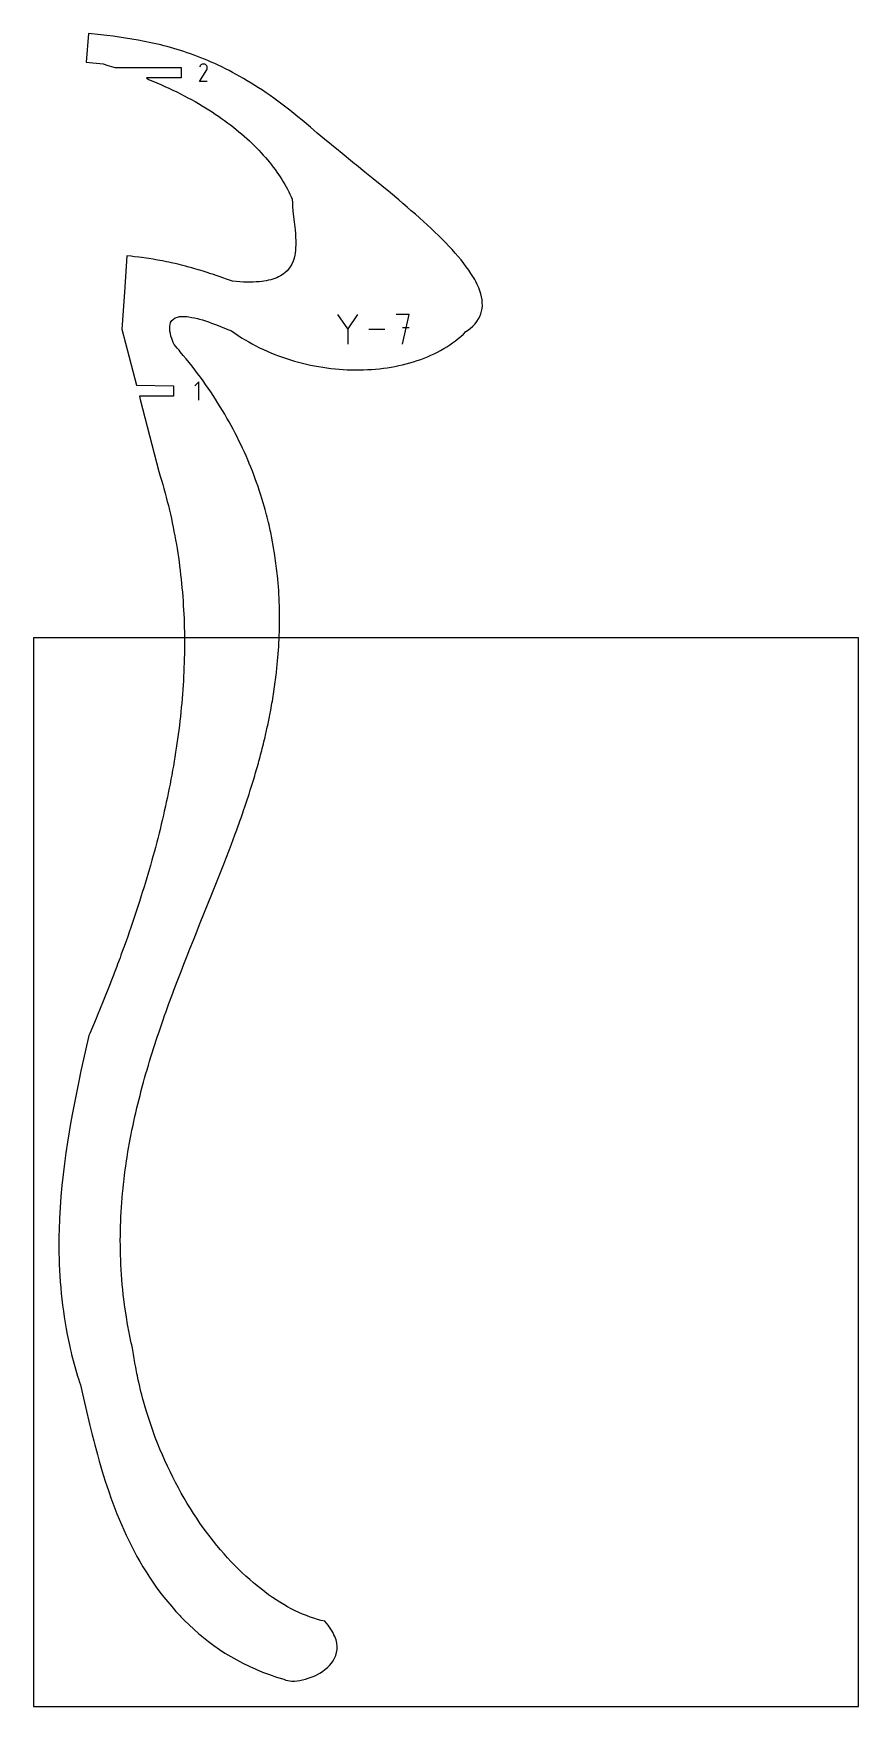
# Model space of a CAD drawing. Extents: x 0 to 216, y 0 to 437.
import ezdxf

# ---------------------------------------------------------------- set-up
doc = ezdxf.new("R2010")
doc.units = 0

msp = doc.modelspace()

# ---------------------------------------------------------------- linework, layer by layer
at = {"layer": 'annotation', "color": 1}
for p, q in [((43.605496, 428.926085), (43.473311, 428.672516)), ((43.710396, 429.074834), (43.605496, 428.926085)), ((43.836252, 429.199005), (43.710396, 429.074834)), ((43.979237, 429.297604), (43.836252, 429.199005)), ((44.135523, 429.369635), (43.979237, 429.297604)), ((44.301282, 429.414106), (44.135523, 429.369635)), ((44.472687, 429.430021), (44.301282, 429.414106)), ((44.645909, 429.416386), (44.472687, 429.430021)), ((44.817122, 429.372206), (44.645909, 429.416386)), ((44.982498, 429.296488), (44.817122, 429.372206)), ((45.130408, 429.191457), (44.982498, 429.296488)), ((44.982498, 429.296488), (44.982498, 429.296488)), ((45.254078, 429.065421), (45.130408, 429.191457)), ((45.352406, 428.922242), (45.254078, 429.065421)), ((45.424294, 428.765783), (45.352406, 428.922242)), ((45.468641, 428.599907), (45.424294, 428.765783)), ((43.470468, 424.897134), (45.330728, 427.891912)), ((45.483665, 424.897134), (43.470468, 424.897134)), ((45.330728, 427.891912), (45.332952, 427.894664)), ((45.330728, 427.891912), (45.330728, 427.891912)), ((45.332952, 427.894664), (45.335084, 427.897439)), ((45.335084, 427.897439), (45.33714, 427.900261)), ((45.33714, 427.900261), (45.339132, 427.903154)), ((45.339132, 427.903154), (45.341075, 427.906139)), ((45.341075, 427.906139), (45.342983, 427.909242)), ((45.342983, 427.909242), (45.34487, 427.912485)), ((45.34487, 427.912485), (45.34675, 427.915892)), ((45.34675, 427.915892), (45.348637, 427.919486)), ((45.348637, 427.919486), (45.425446, 428.084403)), ((45.348637, 427.919486), (45.348637, 427.919486)), ((45.425446, 428.084403), (45.470317, 428.255354)), ((45.484349, 428.428476), (45.468641, 428.599907)), ((45.470317, 428.255354), (45.484349, 428.428476)), ((82.238689, 360.173393), (79.652107, 363.913945)), ((84.824786, 363.913945), (82.238689, 360.173393)), ((98.328847, 363.913702), (94.880556, 363.913702)), ((96.604945, 356.159303), (98.328847, 363.913702)), ((82.238689, 360.474408), (82.238689, 356.15906)), ((91.97363, 360.036503), (87.733657, 360.036503)), ((98.328847, 360.460548), (96.604945, 360.460548)), ((43.312387, 346.352191), (42.245286, 345.284789)), ((43.312387, 341.552191), (43.312387, 346.352191))]:
    msp.add_line(p, q, dxfattribs=at)
at = {"layer": 'boundary', "color": 5}
for p, q in [((14.404376, 437.424321), (13.832397, 429.923972)), ((17.592587, 437.067779), (14.404376, 437.424321)), ((19.201361, 436.877165), (17.592587, 437.067779)), ((20.819971, 436.673882), (19.201361, 436.877165)), ((22.448713, 436.454687), (20.819971, 436.673882)), ((24.087829, 436.216497), (22.448713, 436.454687)), ((25.737444, 435.956077), (24.087829, 436.216497)), ((27.397937, 435.670241), (25.737444, 435.956077)), ((29.069784, 435.35592), (27.397937, 435.670241)), ((30.753363, 435.009815), (29.069784, 435.35592)), ((32.44923, 434.62862), (30.753363, 435.009815)), ((33.301954, 434.424052), (32.44923, 434.62862)), ((34.157948, 434.209438), (33.301954, 434.424052)), ((35.017279, 433.984498), (34.157948, 434.209438)), ((35.880102, 433.748931), (35.017279, 433.984498)), ((36.746433, 433.502121), (35.880102, 433.748931)), ((37.616406, 433.243971), (36.746433, 433.502121)), ((38.490126, 432.973627), (37.616406, 433.243971)), ((13.832397, 429.923972), (18.243419, 429.453129)), ((18.243419, 429.453129), (19.50147, 429.088478)), ((19.50147, 429.088478), (20.743409, 428.715019)), ((20.743409, 428.715019), (21.315704, 428.536651)), ((39.367714, 432.69111), (38.490126, 432.973627)), ((40.24918, 432.395963), (39.367714, 432.69111)), ((41.1347, 432.087652), (40.24918, 432.395963)), ((42.024349, 431.765871), (41.1347, 432.087652)), ((42.91825, 431.430059), (42.024349, 431.765871)), ((43.816635, 431.080179), (42.91825, 431.430059)), ((44.719469, 430.715466), (43.816635, 431.080179)), ((45.626962, 430.335777), (44.719469, 430.715466)), ((46.539193, 429.940567), (45.626962, 430.335777)), ((47.456447, 429.529328), (46.539193, 429.940567)), ((48.378652, 429.102023), (47.456447, 429.529328)), ((49.306108, 428.657968), (48.378652, 429.102023)), ((21.315704, 428.536651), (38.684434, 428.536651)), ((38.684434, 425.790651), (29.569977, 425.790651)), ((29.569977, 425.790651), (30.107584, 425.424877)), ((30.107584, 425.424877), (31.207738, 424.977877)), ((31.207738, 424.977877), (32.292451, 424.523545)), ((32.292451, 424.523545), (33.361711, 424.061763)), ((38.684434, 428.536651), (38.684434, 425.790651)), ((50.23893, 428.196863), (49.306108, 428.657968)), ((51.177206, 427.718405), (50.23893, 428.196863)), ((52.12116, 427.222046), (51.177206, 427.718405)), ((53.070844, 426.707536), (52.12116, 427.222046)), ((54.0266, 426.174177), (53.070844, 426.707536)), ((54.988505, 425.621927), (54.0266, 426.174177)), ((55.95669, 425.050234), (54.988505, 425.621927)), ((56.931381, 424.458708), (55.95669, 425.050234)), ((57.912734, 423.846936), (56.931381, 424.458708)), ((33.361711, 424.061763), (34.415636, 423.592761)), ((34.415636, 423.592761), (35.454241, 423.116884)), ((35.454241, 423.116884), (36.477575, 422.633958)), ((36.477575, 422.633958), (37.485686, 422.144287)), ((37.485686, 422.144287), (38.478557, 421.647993)), ((38.478557, 421.647993), (39.456277, 421.145276)), ((39.456277, 421.145276), (40.4189, 420.636154)), ((40.4189, 420.636154), (41.366309, 420.120882)), ((41.366309, 420.120882), (42.29855, 419.599459)), ((58.90089, 423.214703), (57.912734, 423.846936)), ((59.896162, 422.561136), (58.90089, 423.214703)), ((60.898636, 421.886402), (59.896162, 422.561136)), ((61.908537, 421.189777), (60.898636, 421.886402)), ((62.926071, 420.471053), (61.908537, 421.189777)), ((63.95135, 419.729592), (62.926071, 420.471053)), ((42.29855, 419.599459), (43.215777, 419.072219)), ((43.215777, 419.072219), (44.11785, 418.539205)), ((44.11785, 418.539205), (45.004871, 418.000379)), ((45.004871, 418.000379), (45.876812, 417.456168)), ((45.876812, 417.456168), (46.733683, 416.906674)), ((46.733683, 416.906674), (47.575498, 416.351835)), ((47.575498, 416.351835), (48.402321, 415.791885)), ((48.402321, 415.791885), (49.214005, 415.227098)), ((64.984661, 418.96521), (63.95135, 419.729592)), ((66.026167, 418.177394), (64.984661, 418.96521)), ((67.076179, 417.3657), (66.026167, 418.177394)), ((68.134798, 416.529765), (67.076179, 417.3657)), ((69.202199, 415.669217), (68.134798, 416.529765)), ((70.278656, 414.783627), (69.202199, 415.669217)), ((49.214005, 415.227098), (50.010581, 414.657292)), ((50.010581, 414.657292), (50.792057, 414.083056)), ((50.792057, 414.083056), (51.558504, 413.50411)), ((51.558504, 413.50411), (52.309813, 412.920959)), ((52.309813, 412.920959), (53.046078, 412.333291)), ((53.046078, 412.333291), (53.767062, 411.741797)), ((53.767062, 411.741797), (54.473036, 411.146172)), ((71.364392, 413.872524), (70.278656, 414.783627)), ((72.459724, 412.935717), (71.364392, 413.872524)), ((74.280319, 411.380453), (72.459724, 412.935717)), ((76.190769, 409.778732), (74.280319, 411.380453)), ((54.473036, 411.146172), (55.16371, 410.546836)), ((55.16371, 410.546836), (55.839302, 409.943728)), ((55.839302, 409.943728), (56.499571, 409.337094)), ((56.499571, 409.337094), (57.14468, 408.726942)), ((57.14468, 408.726942), (57.774475, 408.113624)), ((57.774475, 408.113624), (58.388985, 407.497196)), ((58.388985, 407.497196), (58.988225, 406.877769)), ((58.988225, 406.877769), (59.572085, 406.255436)), ((79.790032, 406.818394), (76.190769, 409.778732)), ((80.238342, 406.450316), (79.790032, 406.818394)), ((59.572085, 406.255436), (60.140516, 405.630418)), ((60.140516, 405.630418), (60.693506, 405.002918)), ((60.693506, 405.002918), (61.231176, 404.372883)), ((61.231176, 404.372883), (61.753238, 403.740584)), ((61.753238, 403.740584), (62.259907, 403.106183)), ((62.259907, 403.106183), (62.7509, 402.469807)), ((62.7509, 402.469807), (63.226411, 401.831476)), ((84.029762, 403.373309), (80.238342, 406.450316)), ((84.515491, 402.980154), (84.029762, 403.373309)), ((86.711749, 401.201356), (84.515491, 402.980154)), ((63.226411, 401.831476), (63.686265, 401.191492)), ((63.686265, 401.191492), (64.130561, 400.549977)), ((64.130561, 400.549977), (64.559012, 399.907038)), ((64.559012, 399.907038), (64.971832, 399.262791)), ((64.971832, 399.262791), (65.36893, 398.617305)), ((65.36893, 398.617305), (65.75022, 397.970911)), ((88.930764, 399.398573), (86.711749, 401.201356)), ((91.160377, 397.575675), (88.930764, 399.398573)), ((65.75022, 397.970911), (66.115695, 397.323623)), ((66.115695, 397.323623), (66.465274, 396.675672)), ((66.465274, 396.675672), (66.798909, 396.027192)), ((66.798909, 396.027192), (67.116742, 395.378148)), ((67.116742, 395.378148), (67.4185, 394.728907)), ((67.4185, 394.728907), (67.704337, 394.079523)), ((67.704337, 394.079523), (67.743963, 393.116331)), ((93.388194, 395.736361), (91.160377, 397.575675)), ((95.601341, 393.884462), (93.388194, 395.736361)), ((96.698358, 392.955045), (95.601341, 393.884462)), ((67.743963, 393.116331), (67.810509, 392.137368)), ((67.810509, 392.137368), (67.897932, 391.145749)), ((67.897932, 391.145749), (68.000479, 390.145356)), ((68.000479, 390.145356), (68.226842, 388.131179)), ((97.786711, 392.024024), (96.698358, 392.955045)), ((98.864889, 391.091795), (97.786711, 392.024024)), ((99.931008, 390.158937), (98.864889, 391.091795)), ((100.983349, 389.225979), (99.931008, 390.158937)), ((68.226842, 388.131179), (68.441426, 386.122926)), ((68.441426, 386.122926), (68.529058, 385.129506)), ((68.529058, 385.129506), (68.595452, 384.148104)), ((102.02018, 388.293272), (100.983349, 389.225979)), ((103.039827, 387.361426), (102.02018, 388.293272)), ((104.040485, 386.430991), (103.039827, 387.361426)), ((105.020202, 385.502453), (104.040485, 386.430991)), ((105.977295, 384.576335), (105.020202, 385.502453)), ((68.561018, 380.771373), (68.463453, 379.972107)), ((68.604491, 381.309816), (68.561018, 380.771373)), ((68.595452, 384.148104), (68.634259, 383.181946)), ((68.639422, 382.234802), (68.604491, 381.309816)), ((68.634259, 383.181946), (68.639422, 382.234802)), ((106.909788, 383.653155), (105.977295, 384.576335)), ((107.816031, 382.733442), (106.909788, 383.653155)), ((108.693963, 381.81775), (107.816031, 382.733442)), ((109.54175, 380.906391), (108.693963, 381.81775)), ((110.357528, 380.000332), (109.54175, 380.906391)), ((24.475562, 379.282354), (23.81448, 369.809038)), ((25.596671, 379.160436), (24.475562, 379.282354)), ((26.460367, 379.067411), (25.596671, 379.160436)), ((27.572557, 378.927791), (26.460367, 379.067411)), ((28.369108, 378.828571), (27.572557, 378.927791)), ((29.471262, 378.670622), (28.369108, 378.828571)), ((30.210621, 378.565545), (29.471262, 378.670622)), ((31.303025, 378.388586), (30.210621, 378.565545)), ((31.993686, 378.277533), (31.303025, 378.388586)), ((33.077734, 378.080821), (31.993686, 378.277533)), ((33.72708, 377.96388), (33.077734, 378.080821)), ((34.805233, 377.746776), (33.72708, 377.96388)), ((35.419715, 377.623958), (34.805233, 377.746776)), ((36.495109, 377.385889), (35.419715, 377.623958)), ((37.080415, 377.257212), (36.495109, 377.385889)), ((38.156908, 376.997359), (37.080415, 377.257212)), ((38.718083, 376.862904), (38.156908, 376.997359)), ((39.800054, 376.580609), (38.718083, 376.862904)), ((40.341621, 376.440315), (39.800054, 376.580609)), ((41.433963, 376.134828), (40.341621, 376.440315)), ((67.202223, 376.426384), (66.710957, 375.756118)), ((67.60953, 377.143455), (67.202223, 376.426384)), ((67.938929, 377.904086), (67.60953, 377.143455)), ((68.196891, 378.704437), (67.938929, 377.904086)), ((68.372141, 379.458749), (68.196891, 378.704437)), ((68.463453, 379.972107), (68.372141, 379.458749)), ((111.13937, 379.099771), (110.357528, 380.000332)), ((111.885263, 378.205325), (111.13937, 379.099771)), ((112.593425, 377.317626), (111.885263, 378.205325)), ((113.261843, 376.437118), (112.593425, 377.317626)), ((113.88843, 375.564463), (113.261843, 376.437118)), ((41.96001, 375.988782), (41.433963, 376.134828)), ((43.068168, 375.659454), (41.96001, 375.988782)), ((43.582424, 375.507717), (43.068168, 375.659454)), ((44.712007, 375.153651), (43.582424, 375.507717)), ((45.217741, 374.99633), (44.712007, 375.153651)), ((46.374997, 374.616809), (45.217741, 374.99633)), ((46.87531, 374.453943), (46.374997, 374.616809)), ((48.066597, 374.048081), (46.87531, 374.453943)), ((48.564184, 373.879868), (48.066597, 374.048081)), ((49.796396, 373.446753), (48.564184, 373.879868)), ((50.29377, 373.273284), (49.796396, 373.446753)), ((51.574042, 372.812093), (50.29377, 373.273284)), ((52.07341, 372.633623), (51.574042, 372.812093)), ((53.072987, 372.541451), (52.07341, 372.633623)), ((54.033921, 372.471738), (53.072987, 372.541451)), ((54.956887, 372.423869), (54.033921, 372.471738)), ((55.842306, 372.39766), (54.956887, 372.423869)), ((56.690855, 372.392676), (55.842306, 372.39766)), ((57.503235, 372.408388), (56.690855, 372.392676)), ((58.280097, 372.444423), (57.503235, 372.408388)), ((59.021987, 372.500476), (58.280097, 372.444423)), ((59.729622, 372.575824), (59.021987, 372.500476)), ((60.241888, 372.647499), (59.729622, 372.575824)), ((60.892783, 372.756597), (60.241888, 372.647499)), ((61.511053, 372.883984), (60.892783, 372.756597)), ((62.097377, 373.029436), (61.511053, 372.883984)), ((62.652476, 373.192424), (62.097377, 373.029436)), ((63.177123, 373.372479), (62.652476, 373.192424)), ((63.672123, 373.569069), (63.177123, 373.372479)), ((64.13808, 373.781995), (63.672123, 373.569069)), ((64.670617, 374.061779), (64.13808, 373.781995)), ((65.369728, 374.513941), (64.670617, 374.061779)), ((65.802711, 374.84634), (65.369728, 374.513941)), ((66.368016, 375.375789), (65.802711, 374.84634)), ((66.710957, 375.756118), (66.368016, 375.375789)), ((114.471413, 374.700011), (113.88843, 375.564463)), ((115.008793, 373.844586), (114.471413, 374.700011)), ((115.451766, 373.078728), (115.008793, 373.844586)), ((115.72493, 372.579422), (115.451766, 373.078728)), ((116.139522, 371.748583), (115.72493, 372.579422)), ((23.81448, 369.809038), (23.137086, 360.120475)), ((116.501584, 370.928728), (116.139522, 371.748583)), ((116.809185, 370.120238), (116.501584, 370.928728)), ((117.060288, 369.32373), (116.809185, 370.120238)), ((117.252842, 368.539779), (117.060288, 369.32373)), ((117.385095, 367.768872), (117.252842, 368.539779)), ((117.454947, 367.011774), (117.385095, 367.768872)), ((37.097703, 363.058463), (37.712087, 363.278948)), ((37.712087, 363.278948), (38.243796, 363.381937)), ((38.243796, 363.381937), (38.821972, 363.43255)), ((38.821972, 363.43255), (39.442066, 363.434455)), ((39.442066, 363.434455), (40.099833, 363.391263)), ((40.099833, 363.391263), (40.699045, 363.316286)), ((40.699045, 363.316286), (41.411389, 363.199949)), ((41.411389, 363.199949), (42.148728, 363.049149)), ((116.457192, 362.787248), (116.801683, 363.450655)), ((116.801683, 363.450655), (117.07235, 364.131011)), ((117.07235, 364.131011), (117.271139, 364.828005)), ((117.271139, 364.828005), (117.399905, 365.540692)), ((117.399905, 365.540692), (117.460509, 366.26873)), ((117.460509, 366.26873), (117.454947, 367.011774)), ((23.137086, 360.120475), (26.952239, 345.47519)), ((35.657272, 360.13205), (35.658209, 360.785475)), ((35.720702, 359.55193), (35.657272, 360.13205)), ((35.658209, 360.785475), (35.741438, 361.357268)), ((35.820736, 358.990593), (35.720702, 359.55193)), ((35.741438, 361.357268), (35.902376, 361.851024)), ((35.994169, 358.304793), (35.820736, 358.990593)), ((35.902376, 361.851024), (36.194044, 362.344407)), ((36.194044, 362.344407), (36.614208, 362.768466)), ((36.614208, 362.768466), (37.097703, 363.058463)), ((42.148728, 363.049149), (42.906634, 362.867628)), ((42.906634, 362.867628), (43.408486, 362.736619)), ((43.408486, 362.736619), (44.195151, 362.510627)), ((44.195151, 362.510627), (44.990808, 362.263337)), ((44.990808, 362.263337), (45.79108, 361.998218)), ((45.79108, 361.998218), (46.591394, 361.719008)), ((46.591394, 361.719008), (47.387149, 361.429474)), ((47.387149, 361.429474), (47.888528, 361.239232)), ((47.888528, 361.239232), (48.946941, 360.833886)), ((48.946941, 360.833886), (50.433305, 360.240879)), ((50.433305, 360.240879), (51.808648, 359.680012)), ((51.808648, 359.680012), (52.684364, 359.060951)), ((52.684364, 359.060951), (53.574568, 358.461147)), ((111.840298, 358.234748), (112.513256, 358.840792)), ((112.513256, 358.840792), (113.163761, 359.46713)), ((113.163761, 359.46713), (113.603144, 359.772613)), ((113.603144, 359.772613), (114.305677, 360.314782)), ((114.305677, 360.314782), (114.963163, 360.904726)), ((114.963163, 360.904726), (115.539769, 361.513732)), ((115.539769, 361.513732), (116.037191, 362.14144)), ((116.037191, 362.14144), (116.457192, 362.787248)), ((36.196918, 357.64443), (35.994169, 358.304793)), ((36.372505, 357.148032), (36.196918, 357.64443)), ((36.574242, 356.626933), (36.372505, 357.148032)), ((36.802902, 356.080615), (36.574242, 356.626933)), ((37.276412, 355.538201), (36.802902, 356.080615)), ((37.620571, 355.146259), (37.276412, 355.538201)), ((38.089594, 354.59808), (37.620571, 355.146259)), ((38.424669, 354.208741), (38.089594, 354.59808)), ((53.574568, 358.461147), (54.478461, 357.880337)), ((54.478461, 357.880337), (55.395731, 357.319106)), ((55.395731, 357.319106), (56.325742, 356.776838)), ((56.325742, 356.776838), (57.268081, 356.253829)), ((57.268081, 356.253829), (58.222168, 355.7501)), ((58.222168, 355.7501), (59.187295, 355.265586)), ((59.187295, 355.265586), (60.163171, 354.800367)), ((60.163171, 354.800367), (61.149167, 354.354458)), ((61.149167, 354.354458), (62.144725, 353.927834)), ((105.720078, 354.120586), (106.551054, 354.563768)), ((106.551054, 354.563768), (107.364368, 355.027158)), ((107.364368, 355.027158), (108.159463, 355.510822)), ((108.159463, 355.510822), (108.935763, 356.014864)), ((108.935763, 356.014864), (109.69263, 356.539177)), ((109.69263, 356.539177), (110.42938, 357.08404)), ((110.42938, 357.08404), (111.145496, 357.649143)), ((111.145496, 357.649143), (111.840298, 358.234748)), ((39.215344, 353.268139), (38.424669, 354.208741)), ((39.992496, 352.324573), (39.215344, 353.268139)), ((40.756164, 351.378081), (39.992496, 352.324573)), ((41.506487, 350.428899), (40.756164, 351.378081)), ((42.243549, 349.476875), (41.506487, 350.428899)), ((62.144725, 353.927834), (63.14919, 353.520504)), ((63.14919, 353.520504), (64.162144, 353.132512)), ((64.162144, 353.132512), (65.183012, 352.763848)), ((65.183012, 352.763848), (66.211153, 352.414547)), ((66.211153, 352.414547), (67.24611, 352.084649)), ((67.24611, 352.084649), (68.287187, 351.77412)), ((68.287187, 351.77412), (69.333945, 351.483055)), ((69.333945, 351.483055), (70.385639, 351.21144)), ((70.385639, 351.21144), (71.441863, 350.959207)), ((71.441863, 350.959207), (72.501947, 350.726392)), ((72.501947, 350.726392), (73.565341, 350.513342)), ((73.565341, 350.513342), (74.631437, 350.319485)), ((74.631437, 350.319485), (75.699635, 350.145368)), ((75.699635, 350.145368), (76.769413, 349.990816)), ((76.769413, 349.990816), (77.84005, 349.855704)), ((91.568524, 349.892914), (92.58861, 350.034452)), ((92.58861, 350.034452), (93.600355, 350.196032)), ((93.600355, 350.196032), (94.6033, 350.377393)), ((94.6033, 350.377393), (95.596737, 350.578927)), ((95.596737, 350.578927), (96.580101, 350.800329)), ((96.580101, 350.800329), (97.552707, 351.041822)), ((97.552707, 351.041822), (98.513894, 351.3034)), ((98.513894, 351.3034), (99.463232, 351.584939)), ((99.463232, 351.584939), (100.39987, 351.886659)), ((100.39987, 351.886659), (101.323286, 352.208655)), ((101.323286, 352.208655), (102.232861, 352.550557)), ((102.232861, 352.550557), (103.127933, 352.912826)), ((103.127933, 352.912826), (104.007943, 353.295074)), ((104.007943, 353.295074), (104.872181, 353.69771)), ((104.872181, 353.69771), (105.720078, 354.120586)), ((42.967259, 348.522095), (42.243549, 349.476875)), ((43.677772, 347.564656), (42.967259, 348.522095)), ((44.375044, 346.604836), (43.677772, 347.564656)), ((45.059188, 345.642428), (44.375044, 346.604836)), ((45.730204, 344.677664), (45.059188, 345.642428)), ((77.84005, 349.855704), (78.911016, 349.740374)), ((78.911016, 349.740374), (79.9818, 349.644511)), ((79.9818, 349.644511), (81.051638, 349.568376)), ((81.051638, 349.568376), (82.12005, 349.511944)), ((82.12005, 349.511944), (83.186379, 349.475199)), ((83.186379, 349.475199), (84.249977, 349.458104)), ((84.249977, 349.458104), (85.31025, 349.460824)), ((85.31025, 349.460824), (86.366738, 349.483253)), ((86.366738, 349.483253), (87.418549, 349.525552)), ((87.418549, 349.525552), (88.465335, 349.587558)), ((88.465335, 349.587558), (89.506332, 349.669438)), ((89.506332, 349.669438), (90.540915, 349.771218)), ((90.540915, 349.771218), (91.568524, 349.892914)), ((26.952239, 345.47519), (36.652288, 345.325192)), ((36.652288, 342.579191), (27.756034, 342.579191)), ((27.756034, 342.579191), (27.929374, 341.724251)), ((27.929374, 341.724251), (32.808568, 322.860885)), ((36.652288, 345.325192), (36.652288, 342.579191)), ((46.388231, 343.710587), (45.730204, 344.677664)), ((47.033327, 342.741212), (46.388231, 343.710587)), ((47.665381, 341.769757), (47.033327, 342.741212)), ((48.284556, 340.796123), (47.665381, 341.769757)), ((48.890895, 339.820388), (48.284556, 340.796123)), ((49.484401, 338.842747), (48.890895, 339.820388)), ((50.065291, 337.863233), (49.484401, 338.842747)), ((50.633416, 336.881837), (50.065291, 337.863233)), ((51.188868, 335.898677), (50.633416, 336.881837)), ((51.731871, 334.913855), (51.188868, 335.898677)), ((52.262258, 333.927445), (51.731871, 334.913855)), ((52.780214, 332.939421), (52.262258, 333.927445)), ((53.285818, 331.950026), (52.780214, 332.939421)), ((53.779042, 330.959253), (53.285818, 331.950026)), ((54.260075, 329.967028), (53.779042, 330.959253)), ((54.728778, 328.973702), (54.260075, 329.967028)), ((55.185398, 327.979055), (54.728778, 328.973702)), ((55.629883, 326.9835), (55.185398, 327.979055)), ((56.062371, 325.986686), (55.629883, 326.9835)), ((56.482976, 324.989036), (56.062371, 325.986686)), ((56.891592, 323.990421), (56.482976, 324.989036)), ((57.288415, 322.991035), (56.891592, 323.990421)), ((32.808568, 322.860885), (33.174251, 321.676184)), ((33.174251, 321.676184), (33.487016, 320.653724)), ((33.487016, 320.653724), (33.830128, 319.473249)), ((33.830128, 319.473249), (34.128017, 318.438774)), ((57.673463, 321.990991), (57.288415, 322.991035)), ((58.046837, 320.990142), (57.673463, 321.990991)), ((58.408612, 319.988731), (58.046837, 320.990142)), ((58.758804, 318.986716), (58.408612, 319.988731)), ((34.128017, 318.438774), (34.449142, 317.262218)), ((34.449142, 317.262218), (34.731831, 316.216263)), ((34.731831, 316.216263), (35.031349, 315.043217)), ((35.031349, 315.043217), (35.298417, 313.986499)), ((59.097576, 317.984324), (58.758804, 318.986716)), ((59.42494, 316.981492), (59.097576, 317.984324)), ((59.84944, 315.604319), (59.42494, 316.981492)), ((60.045855, 314.974924), (59.84944, 315.604319)), ((60.441479, 313.591337), (60.045855, 314.974924)), ((35.298417, 313.986499), (35.576919, 312.816556)), ((35.576919, 312.816556), (35.828189, 311.7496)), ((35.828189, 311.7496), (36.086098, 310.582327)), ((36.086098, 310.582327), (36.321313, 309.505707)), ((60.622086, 312.967706), (60.441479, 313.591337)), ((60.988951, 311.578299), (60.622086, 312.967706)), ((61.154311, 310.96027), (60.988951, 311.578299)), ((61.492545, 309.565844), (61.154311, 310.96027)), ((36.321313, 309.505707), (36.559042, 308.340884)), ((36.559042, 308.340884), (36.777975, 307.255381)), ((36.777975, 307.255381), (36.995887, 306.092496)), ((61.643202, 308.953251), (61.492545, 309.565844)), ((61.952985, 307.554522), (61.643202, 308.953251)), ((62.089462, 306.947175), (61.952985, 307.554522)), ((62.371036, 305.544931), (62.089462, 306.947175)), ((36.995887, 306.092496), (37.198337, 304.998657)), ((37.198337, 304.998657), (37.396925, 303.837279)), ((37.396925, 303.837279), (37.58281, 302.735621)), ((37.58281, 302.735621), (37.762346, 301.575518)), ((62.493827, 304.942609), (62.371036, 305.544931)), ((62.747301, 303.537561), (62.493827, 304.942609)), ((62.856826, 302.940109), (62.747301, 303.537561)), ((63.082649, 301.533059), (62.856826, 302.940109)), ((37.762346, 301.575518), (37.93155, 300.466744)), ((37.93155, 300.466744), (38.092395, 299.30732)), ((38.092395, 299.30732), (38.244824, 298.192072)), ((38.244824, 298.192072), (38.387295, 297.03308)), ((63.179415, 300.940291), (63.082649, 301.533059)), ((63.377843, 299.531967), (63.179415, 300.940291)), ((63.462257, 298.943655), (63.377843, 299.531967)), ((63.633683, 297.534772), (63.462257, 298.943655)), ((63.706169, 296.950763), (63.633683, 297.534772)), ((38.387295, 297.03308), (38.522883, 295.911939)), ((38.522883, 295.911939), (38.647318, 294.752862)), ((38.647318, 294.752862), (38.766133, 293.626478)), ((38.766133, 293.626478), (38.872779, 292.466897)), ((63.850961, 295.542046), (63.706169, 296.950763)), ((63.91189, 294.962069), (63.850961, 295.542046)), ((64.030513, 293.554359), (63.91189, 294.962069)), ((64.080282, 292.978324), (64.030513, 293.554359)), ((38.872779, 292.466897), (38.974769, 291.335983)), ((38.974769, 291.335983), (39.063873, 290.175554)), ((39.063873, 290.175554), (39.149139, 289.040647)), ((39.149139, 289.040647), (39.220904, 287.878846)), ((64.173202, 291.57236), (64.080282, 292.978324)), ((64.21215, 290.999984), (64.173202, 291.57236)), ((64.279819, 289.596363), (64.21215, 290.999984)), ((64.308264, 289.027477), (64.279819, 289.596363)), ((64.351329, 287.627139), (64.308264, 289.027477)), ((39.220904, 287.878846), (39.28942, 286.740705)), ((39.28942, 286.740705), (39.344196, 285.57705)), ((39.344196, 285.57705), (39.396228, 284.436235)), ((39.396228, 284.436235), (39.434071, 283.270384)), ((64.369656, 287.06155), (64.351329, 287.627139)), ((64.388517, 285.665213), (64.369656, 287.06155)), ((64.396957, 285.102755), (64.388517, 285.665213)), ((64.392401, 283.711044), (64.396957, 285.102755)), ((39.434071, 283.270384), (39.46965, 282.127591)), ((39.46965, 282.127591), (39.490771, 280.958964)), ((39.490771, 280.958964), (39.510047, 279.814927)), ((64.303862, 279.82845), (64.353496, 281.208504)), ((64.353496, 281.208504), (64.363867, 281.765255)), ((64.363867, 281.765255), (64.39131, 283.151488)), ((64.39131, 283.151488), (64.392401, 283.711044)), ((39.506213, 276.322885), (39.493614, 275.178418)), ((39.517974, 277.498427), (39.506213, 276.322885)), ((39.510047, 279.814927), (39.514702, 278.643018)), ((39.514702, 278.643018), (39.517974, 277.498427)), ((64.05673, 275.434139), (64.093345, 275.983672)), ((64.093345, 275.983672), (64.185322, 277.349208)), ((64.185322, 277.349208), (64.213421, 277.901016)), ((64.213421, 277.901016), (64.284502, 279.274256)), ((64.284502, 279.274256), (64.303862, 279.82845)), ((39.39315, 271.670473), (39.34963, 270.528337)), ((39.437394, 272.85503), (39.39315, 271.670473)), ((39.465562, 273.998704), (39.437394, 272.85503)), ((39.493614, 275.178418), (39.465562, 273.998704)), ((63.565693, 270.29749), (63.715542, 271.635887)), ((63.715542, 271.635887), (63.768459, 272.18138)), ((63.768459, 272.18138), (63.899798, 273.529558)), ((63.899798, 273.529558), (63.94469, 274.076936)), ((63.94469, 274.076936), (64.05673, 275.434139)), ((39.154541, 267.003318), (39.081374, 265.8665)), ((39.230893, 268.198831), (39.154541, 267.003318)), ((39.289352, 269.338615), (39.230893, 268.198831)), ((39.34963, 270.528337), (39.289352, 269.338615)), ((63.084576, 266.567382), (63.269074, 267.884108)), ((63.269074, 267.884108), (63.337391, 268.425996)), ((63.337391, 268.425996), (63.504954, 269.753927)), ((63.504954, 269.753927), (63.565693, 270.29749)), ((38.901709, 263.531616), (38.793445, 262.322851)), ((38.989101, 264.664594), (38.901709, 263.531616)), ((39.081374, 265.8665), (38.989101, 264.664594)), ((62.419641, 262.353928), (62.509536, 262.891144)), ((62.509536, 262.891144), (62.725342, 264.183489)), ((62.725342, 264.183489), (62.808261, 264.722182)), ((62.808261, 264.722182), (63.008849, 266.027129)), ((63.008849, 266.027129), (63.084576, 266.567382)), ((38.453139, 258.855095), (38.313024, 257.63085)), ((38.567925, 259.97818), (38.453139, 258.855095)), ((38.69209, 261.194431), (38.567925, 259.97818)), ((38.793445, 262.322851), (38.69209, 261.194431)), ((61.489749, 257.48813), (61.745962, 258.739099)), ((61.745962, 258.739099), (61.849192, 259.273536)), ((61.849192, 259.273536), (62.092806, 260.538872)), ((62.092806, 260.538872), (62.189476, 261.07469)), ((62.189476, 261.07469), (62.419641, 262.353928)), ((37.888712, 254.170954), (37.716569, 252.928822)), ((38.029101, 255.280965), (37.888712, 254.170954)), ((38.185199, 256.513851), (38.029101, 255.280965)), ((38.313024, 257.63085), (38.185199, 256.513851)), ((60.595801, 253.437224), (60.717574, 253.967583)), ((60.717574, 253.967583), (60.996412, 255.187586)), ((60.996412, 255.187586), (61.112198, 255.719275)), ((61.112198, 255.719275), (61.380137, 256.955048)), ((61.380137, 256.955048), (61.489749, 257.48813)), ((37.21196, 249.480931), (37.007578, 248.218529)), ((37.375905, 250.57461), (37.21196, 249.480931)), ((37.564105, 251.826589), (37.375905, 250.57461)), ((37.716569, 252.928822), (37.564105, 251.826589)), ((59.443425, 248.821158), (59.749089, 249.990421)), ((59.749089, 249.990421), (59.882084, 250.517857)), ((59.882084, 250.517857), (60.179724, 251.704576)), ((60.179724, 251.704576), (60.307192, 252.233486)), ((60.307192, 252.233486), (60.595801, 253.437224)), ((36.611988, 245.860788), (36.42666, 244.786946)), ((36.832612, 247.134304), (36.611988, 245.860788)), ((37.007578, 248.218529), (36.832612, 247.134304)), ((58.057365, 243.851518), (58.38178, 244.964893)), ((58.38178, 244.964893), (58.52987, 245.487314)), ((58.52987, 245.487314), (58.848919, 246.619896)), ((58.848919, 246.619896), (58.992258, 247.144097)), ((58.992258, 247.144097), (59.305168, 248.295274)), ((59.305168, 248.295274), (59.443425, 248.821158)), ((35.7409, 241.141344), (35.536564, 240.090751)), ((35.994489, 242.439006), (35.7409, 241.141344)), ((36.189633, 243.501706), (35.994489, 242.439006)), ((36.42666, 244.786946), (36.189633, 243.501706)), ((56.751056, 239.590643), (57.418929, 241.718905)), ((57.418929, 241.718905), (57.57583, 242.237257)), ((57.57583, 242.237257), (57.904726, 243.331067)), ((57.904726, 243.331067), (58.057365, 243.851518)), ((34.766419, 236.418), (34.545776, 235.394372)), ((35.05349, 237.742418), (34.766419, 236.418)), ((35.266339, 238.779981), (35.05349, 237.742418)), ((35.536564, 240.090751), (35.266339, 238.779981)), ((55.41338, 235.502905), (55.751385, 236.519016)), ((55.751385, 236.519016), (56.426292, 238.563023)), ((56.426292, 238.563023), (56.751056, 239.590643)), ((34.01389, 233.046723), (33.69254, 231.692669)), ((34.241696, 234.055453), (34.01389, 233.046723)), ((34.545776, 235.394372), (34.241696, 234.055453)), ((54.103236, 231.732217), (54.331871, 232.379028)), ((54.331871, 232.379028), (54.767521, 233.621165)), ((54.767521, 233.621165), (54.986936, 234.257235)), ((54.986936, 234.257235), (55.41338, 235.502905)), ((32.879635, 228.353903), (32.523141, 226.967401)), ((33.119514, 229.329892), (32.879635, 228.353903)), ((33.458315, 230.699793), (33.119514, 229.329892)), ((33.69254, 231.692669), (33.458315, 230.699793)), ((51.801228, 225.472905), (52.723305, 227.93195)), ((52.723305, 227.93195), (53.206598, 229.255829)), ((53.206598, 229.255829), (54.103236, 231.732217)), ((31.655099, 223.666184), (31.262451, 222.24422)), ((31.903951, 224.605434), (31.655099, 223.666184)), ((32.278375, 226.009226), (31.903951, 224.605434)), ((32.523141, 226.967401), (32.278375, 226.009226)), ((50.342364, 221.661648), (51.282354, 224.100874)), ((51.282354, 224.100874), (51.801228, 225.472905)), ((30.344643, 218.985897), (29.914666, 217.525451)), ((30.599193, 219.884173), (30.344643, 218.985897)), ((31.010335, 221.3249), (30.599193, 219.884173)), ((31.262451, 222.24422), (31.010335, 221.3249)), ((47.874921, 215.402792), (49.788742, 220.237703)), ((49.788742, 220.237703), (50.342364, 221.661648)), ((29.209497, 215.16836), (28.952717, 214.315422)), ((29.658576, 216.649263), (29.209497, 215.16836)), ((29.914666, 217.525451), (29.658576, 216.649263)), ((46.679037, 212.410022), (47.874921, 215.402792)), ((27.739304, 210.460407), (27.483997, 209.657415)), ((28.227625, 211.984758), (27.739304, 210.460407)), ((28.484138, 212.813292), (28.227625, 211.984758)), ((28.952717, 214.315422), (28.484138, 212.813292)), ((44.778312, 207.675597), (46.679037, 212.410022)), ((26.193174, 205.762841), (25.943157, 205.014625)), ((26.722313, 207.333979), (26.193174, 205.762841)), ((26.975469, 208.110163), (26.722313, 207.333979)), ((27.483997, 209.657415), (26.975469, 208.110163)), ((43.465564, 204.438394), (44.778312, 207.675597)), ((25.147231, 202.699826), (24.575744, 201.078239)), ((25.393084, 203.418714), (25.147231, 202.699826)), ((25.943157, 205.014625), (25.393084, 203.418714)), ((41.842655, 200.395307), (42.544369, 202.133309)), ((42.544369, 202.133309), (43.465564, 204.438394)), ((23.50733, 198.085279), (22.891695, 196.409374)), ((23.741742, 198.74166), (23.50733, 198.085279)), ((24.335102, 200.389943), (23.741742, 198.74166)), ((24.575744, 201.078239), (24.335102, 200.389943)), ((40.221469, 196.312162), (40.94463, 198.122947)), ((40.94463, 198.122947), (41.842655, 200.395307)), ((21.807712, 193.493438), (21.146102, 191.759144)), ((22.026271, 194.081766), (21.807712, 193.493438)), ((22.664649, 195.786315), (22.026271, 194.081766)), ((22.891695, 196.409374), (22.664649, 195.786315)), ((38.611434, 192.187685), (39.352061, 194.073944)), ((39.352061, 194.073944), (40.221469, 196.312162)), ((20.053504, 188.927493), (18.593773, 185.261312)), ((20.251661, 189.441882), (20.053504, 188.927493)), ((20.937175, 191.207031), (20.251661, 189.441882)), ((21.146102, 191.759144), (20.937175, 191.207031)), ((37.022271, 188.020472), (37.775653, 189.984655)), ((37.775653, 189.984655), (38.611434, 192.187685)), ((18.249978, 184.39092), (16.68606, 180.583371)), ((18.593773, 185.261312), (18.249978, 184.39092)), ((35.082778, 182.745475), (35.46367, 183.808981)), ((35.46367, 183.808981), (36.224466, 185.852905)), ((36.224466, 185.852905), (37.022271, 188.020472)), ((16.402451, 179.887355), (14.729235, 175.927523)), ((16.68606, 180.583371), (16.402451, 179.887355)), ((33.586893, 178.50595), (33.945693, 179.551814)), ((33.945693, 179.551814), (34.328999, 180.631618)), ((34.328999, 180.631618), (34.699083, 181.686169)), ((34.699083, 181.686169), (35.082778, 182.745475)), ((14.516631, 175.420402), (13.538896, 171.141197)), ((14.729235, 175.927523), (14.516631, 175.420402)), ((32.143108, 174.218191), (32.478404, 175.247342)), ((32.478404, 175.247342), (32.85787, 176.368232)), ((32.85787, 176.368232), (33.204991, 177.405565)), ((33.204991, 177.405565), (33.586893, 178.50595)), ((13.538896, 171.141197), (12.433029, 166.171763)), ((30.761213, 169.880125), (31.071926, 170.894104)), ((31.071926, 170.894104), (31.443768, 172.055603)), ((31.443768, 172.055603), (31.766849, 173.076932)), ((31.766849, 173.076932), (32.143108, 174.218191)), ((29.451548, 165.489468), (29.736889, 166.490464)), ((29.736889, 166.490464), (30.096735, 167.691555)), ((30.096735, 167.691555), (30.394798, 168.698726)), ((30.394798, 168.698726), (30.761213, 169.880125)), ((11.849401, 163.462319), (11.314188, 160.894993)), ((12.433029, 166.171763), (11.849401, 163.462319)), ((28.224525, 161.043695), (28.483805, 162.034687)), ((28.483805, 162.034687), (28.827026, 163.273609)), ((28.827026, 163.273609), (29.09936, 164.269219)), ((29.09936, 164.269219), (29.451548, 165.489468)), ((10.790572, 158.289522), (10.282045, 155.647606)), ((11.314188, 160.894993), (10.790572, 158.289522)), ((27.090841, 156.540281), (27.323585, 157.525165)), ((27.323585, 157.525165), (27.645332, 158.799357)), ((27.645332, 158.799357), (27.891409, 159.786743)), ((27.891409, 159.786743), (28.224525, 161.043695)), ((10.282045, 155.647606), (9.792292, 152.970478)), ((26.267187, 152.959957), (26.562421, 154.266065)), ((26.562421, 154.266065), (26.781726, 155.249556)), ((26.781726, 155.249556), (27.090841, 156.540281)), ((9.32479, 150.259942), (8.883285, 147.517607)), ((9.792292, 152.970478), (9.32479, 150.259942)), ((25.326058, 148.337359), (25.589612, 149.670963)), ((25.589612, 149.670963), (25.781506, 150.655954)), ((25.781506, 150.655954), (26.061531, 151.976433)), ((26.061531, 151.976433), (26.267187, 152.959957)), ((8.471389, 144.745151), (8.092618, 141.944251)), ((8.883285, 147.517607), (8.471389, 144.745151)), ((24.511303, 143.655542), (24.738376, 145.011084)), ((24.738376, 145.011084), (24.902152, 146.003958)), ((24.902152, 146.003958), (25.148096, 147.349311)), ((25.148096, 147.349311), (25.326058, 148.337359)), ((8.092618, 141.944251), (7.750648, 139.11677)), ((23.83484, 138.912576), (24.020653, 140.283424)), ((24.020653, 140.283424), (24.155036, 141.291774)), ((24.155036, 141.291774), (24.362029, 142.655927)), ((24.362029, 142.655927), (24.511303, 143.655542)), ((7.449172, 136.264467), (7.191605, 133.389239)), ((7.750648, 139.11677), (7.449172, 136.264467)), ((23.448934, 135.485063), (23.552123, 136.517604)), ((23.552123, 136.517604), (23.715762, 137.89328)), ((23.715762, 137.89328), (23.83484, 138.912576)), ((7.191605, 133.389239), (6.981467, 130.492824)), ((23.03601, 130.612917), (23.105294, 131.679468)), ((23.105294, 131.679468), (23.221798, 133.05836)), ((23.221798, 133.05836), (23.30846, 134.106643)), ((23.30846, 134.106643), (23.448934, 135.485063)), ((6.822342, 127.576964), (6.717574, 124.64347)), ((6.981467, 130.492824), (6.822342, 127.576964)), ((22.826973, 126.775647), (22.893319, 128.148333)), ((22.893319, 128.148333), (22.944285, 129.235937)), ((22.944285, 129.235937), (23.03601, 130.612917)), ((6.68386, 123.073303), (6.6685, 121.584663)), ((6.717574, 124.64347), (6.68386, 123.073303)), ((22.729606, 121.804376), (22.744055, 123.160394)), ((22.744055, 123.160394), (22.754908, 124.298544)), ((22.754908, 124.298544), (22.79543, 125.664253)), ((22.79543, 125.664253), (22.826973, 126.775647)), ((6.6685, 121.584663), (6.668816, 120.091246)), ((6.668816, 120.091246), (6.685071, 118.593343)), ((6.685071, 118.593343), (6.717753, 117.091136)), ((22.740949, 120.636468), (22.729606, 121.804376)), ((22.752778, 119.292859), (22.740949, 120.636468)), ((22.787933, 118.092208), (22.752778, 119.292859)), ((6.717753, 117.091136), (6.767386, 115.584725)), ((6.767386, 115.584725), (6.834586, 114.07426)), ((6.834586, 114.07426), (6.919533, 112.559957)), ((22.82587, 116.763997), (22.787933, 118.092208)), ((22.886846, 115.527407), (22.82587, 116.763997)), ((22.950781, 114.217381), (22.886846, 115.527407)), ((23.039683, 112.9418), (22.950781, 114.217381)), ((6.919533, 112.559957), (7.022836, 111.042042)), ((7.022836, 111.042042), (7.144812, 109.52056)), ((7.144812, 109.52056), (7.286091, 107.995786)), ((23.129125, 111.653005), (23.039683, 112.9418)), ((23.248199, 110.33539), (23.129125, 111.653005)), ((23.362405, 109.070799), (23.248199, 110.33539)), ((7.286091, 107.995786), (7.447218, 106.467864)), ((7.447218, 106.467864), (7.628514, 104.936951)), ((23.514267, 107.707972), (23.362405, 109.070799)), ((23.652386, 106.470473), (23.514267, 107.707972)), ((23.839908, 105.059452), (23.652386, 106.470473)), ((24.000879, 103.851975), (23.839908, 105.059452)), ((7.628514, 104.936951), (7.830506, 103.403152)), ((7.830506, 103.403152), (8.053676, 101.866683)), ((8.053676, 101.866683), (8.298427, 100.327713)), ((24.227009, 102.389872), (24.000879, 103.851975)), ((24.409476, 101.215289), (24.227009, 102.389872)), ((24.538159, 100.463959), (24.409476, 101.215289)), ((8.298427, 100.327713), (8.565508, 98.786397)), ((8.565508, 98.786397), (8.855212, 97.242887)), ((8.855212, 97.242887), (9.167999, 95.697377)), ((24.636952, 99.890104), (24.538159, 100.463959)), ((24.776505, 99.125003), (24.636952, 99.890104)), ((24.880079, 98.560384), (24.776505, 99.125003)), ((25.030952, 97.781163), (24.880079, 98.560384)), ((25.139083, 97.226104), (25.030952, 97.781163)), ((25.301833, 96.43243), (25.139083, 97.226104)), ((25.414355, 95.887202), (25.301833, 96.43243)), ((9.167999, 95.697377), (9.504453, 94.150039)), ((9.504453, 94.150039), (9.620643, 93.625595)), ((9.620643, 93.625595), (9.865105, 92.601023)), ((9.865105, 92.601023), (9.99688, 92.045399)), ((9.99688, 92.045399), (10.25047, 91.050523)), ((25.589288, 95.078862), (25.414355, 95.887202)), ((25.705861, 94.543831), (25.589288, 95.078862)), ((25.893655, 93.720438), (25.705861, 94.543831)), ((26.014161, 93.195848), (25.893655, 93.720438)), ((26.173147, 92.14034), (26.014161, 93.195848)), ((26.270571, 91.495886), (26.173147, 92.14034)), ((10.25047, 91.050523), (10.399257, 90.463299)), ((10.399257, 90.463299), (10.661133, 89.498737)), ((10.661133, 89.498737), (10.828151, 88.879576)), ((10.828151, 88.879576), (11.097471, 87.945884)), ((11.097471, 87.945884), (11.284076, 87.294521)), ((26.448971, 90.428912), (26.270571, 91.495886)), ((26.553814, 89.804806), (26.448971, 90.428912)), ((26.752008, 88.726492), (26.553814, 89.804806)), ((26.86351, 88.12311), (26.752008, 88.726492)), ((27.081729, 87.033566), (26.86351, 88.12311)), ((11.284076, 87.294521), (11.560087, 86.392117)), ((11.560087, 86.392117), (11.767752, 85.708398)), ((11.767752, 85.708398), (12.049585, 84.837701)), ((12.049585, 84.837701), (12.279677, 84.121574)), ((12.279677, 84.121574), (12.832203, 81.752194)), ((27.199091, 86.451184), (27.081729, 87.033566)), ((27.437642, 85.350694), (27.199091, 86.451184)), ((27.560113, 84.789517), (27.437642, 85.350694)), ((27.819403, 83.678397), (27.560113, 84.789517)), ((27.946282, 83.138577), (27.819403, 83.678397)), ((28.226556, 82.017159), (27.946282, 83.138577)), ((12.832203, 81.752194), (13.357862, 79.484273)), ((13.357862, 79.484273), (13.89172, 77.214587)), ((28.357148, 81.498734), (28.226556, 82.017159)), ((28.658813, 80.367477), (28.357148, 81.498734)), ((28.792408, 79.870485), (28.658813, 80.367477)), ((29.251341, 78.254352), (28.792408, 79.870485)), ((13.89172, 77.214587), (14.50748, 74.580128)), ((14.50748, 74.580128), (14.771996, 73.494407)), ((29.733751, 76.650745), (29.251341, 78.254352)), ((30.239171, 75.060107), (29.733751, 76.650745)), ((30.767039, 73.482986), (30.239171, 75.060107)), ((14.771996, 73.494407), (15.123931, 72.040639)), ((15.123931, 72.040639), (15.387371, 70.998527)), ((15.387371, 70.998527), (15.776275, 69.449956)), ((31.316978, 71.919937), (30.767039, 73.482986)), ((31.888501, 70.371305), (31.316978, 71.919937)), ((32.48118, 68.83769), (31.888501, 70.371305)), ((15.776275, 69.449956), (16.03892, 68.456607)), ((16.03892, 68.456607), (16.470354, 66.813525)), ((16.470354, 66.813525), (16.732183, 65.873615)), ((16.732183, 65.873615), (17.212424, 64.136861)), ((33.094567, 67.319529), (32.48118, 68.83769)), ((33.728155, 65.817383), (33.094567, 67.319529)), ((34.381485, 64.331719), (33.728155, 65.817383)), ((17.212424, 64.136861), (17.472928, 63.254578)), ((17.472928, 63.254578), (18.008728, 61.425827)), ((18.008728, 61.425827), (18.266968, 60.604734)), ((35.05396, 62.863115), (34.381485, 64.331719)), ((35.745188, 61.412053), (35.05396, 62.863115)), ((36.454807, 59.979017), (35.745188, 61.412053)), ((18.266968, 60.604734), (18.865379, 58.686324)), ((18.865379, 58.686324), (19.12006, 57.929358)), ((19.12006, 57.929358), (19.788693, 55.924667)), ((37.182005, 58.564564), (36.454807, 59.979017)), ((37.926519, 57.169202), (37.182005, 58.564564)), ((38.687867, 55.793489), (37.926519, 57.169202)), ((19.788693, 55.924667), (20.277362, 54.537461)), ((20.277362, 54.537461), (20.785079, 53.147099)), ((20.785079, 53.147099), (21.31266, 51.754497)), ((39.465329, 54.437921), (38.687867, 55.793489)), ((40.258546, 53.102997), (39.465329, 54.437921)), ((41.066785, 51.789252), (40.258546, 53.102997)), ((21.31266, 51.754497), (21.860806, 50.360413)), ((21.860806, 50.360413), (22.430441, 48.965815)), ((22.430441, 48.965815), (23.022364, 47.571534)), ((41.889789, 50.497211), (41.066785, 51.789252)), ((42.726875, 49.227381), (41.889789, 50.497211)), ((43.577571, 47.98031), (42.726875, 49.227381)), ((23.022364, 47.571534), (23.637342, 46.178481)), ((23.637342, 46.178481), (24.276182, 44.787674)), ((24.276182, 44.787674), (24.939638, 43.399925)), ((44.44125, 46.756468), (43.577571, 47.98031)), ((45.317379, 45.556399), (44.44125, 46.756468)), ((46.205474, 44.380562), (45.317379, 45.556399)), ((47.104897, 43.2295), (46.205474, 44.380562)), ((24.939638, 43.399925), (25.628599, 42.016231)), ((25.628599, 42.016231), (26.343883, 40.637738)), ((26.343883, 40.637738), (27.08638, 39.265314)), ((48.015095, 42.103657), (47.104897, 43.2295)), ((48.935438, 41.003554), (48.015095, 42.103657)), ((49.865495, 39.929627), (48.935438, 41.003554)), ((50.804519, 38.882427), (49.865495, 39.929627)), ((27.08638, 39.265314), (27.856743, 37.900042)), ((27.856743, 37.900042), (28.655772, 36.542985)), ((28.655772, 36.542985), (29.484445, 35.195228)), ((29.484445, 35.195228), (30.343497, 33.857884)), ((51.752042, 37.862394), (50.804519, 38.882427)), ((52.707438, 36.869876), (51.752042, 37.862394)), ((53.67013, 35.905441), (52.707438, 36.869876)), ((54.639595, 34.969498), (53.67013, 35.905441)), ((30.343497, 33.857884), (31.233799, 32.532108)), ((31.233799, 32.532108), (32.156112, 31.21905)), ((32.156112, 31.21905), (33.111147, 29.919856)), ((55.614986, 34.062437), (54.639595, 34.969498)), ((56.595885, 33.184673), (55.614986, 34.062437)), ((57.581717, 32.336631), (56.595885, 33.184673)), ((58.571831, 31.518666), (57.581717, 32.336631)), ((59.563753, 30.730909), (58.571831, 31.518666)), ((60.548174, 29.97237), (59.563753, 30.730909)), ((33.111147, 29.919856), (34.099987, 28.635812)), ((34.099987, 28.635812), (35.123214, 27.368174)), ((35.123214, 27.368174), (36.181572, 26.118196)), ((61.535305, 29.245373), (60.548174, 29.97237)), ((62.524562, 28.550105), (61.535305, 29.245373)), ((63.515289, 27.88693), (62.524562, 28.550105)), ((64.50683, 27.256133), (63.515289, 27.88693)), ((65.498549, 26.657974), (64.50683, 27.256133)), ((66.48992, 26.09278), (65.498549, 26.657974)), ((36.181572, 26.118196), (37.276124, 24.887213)), ((37.276124, 24.887213), (38.407602, 23.676462)), ((38.407602, 23.676462), (38.610847, 23.469766)), ((38.610847, 23.469766), (39.550212, 22.495674)), ((39.550212, 22.495674), (40.726016, 21.338913)), ((67.480154, 25.560641), (66.48992, 26.09278)), ((68.468872, 25.061913), (67.480154, 25.560641)), ((69.455092, 24.5968), (68.468872, 25.061913)), ((70.438359, 24.165464), (69.455092, 24.5968)), ((71.418062, 23.768098), (70.438359, 24.165464)), ((72.393465, 23.404827), (71.418062, 23.768098)), ((73.363974, 23.075892), (72.393465, 23.404827)), ((74.328971, 22.78134), (73.363974, 23.075892)), ((75.28759, 22.521341), (74.328971, 22.78134)), ((76.222548, 22.283835), (75.28759, 22.521341)), ((76.676883, 21.758314), (76.222548, 22.283835)), ((40.726016, 21.338913), (41.941525, 20.20579)), ((41.941525, 20.20579), (43.197395, 19.097783)), ((43.197395, 19.097783), (44.494589, 18.0163)), ((44.494589, 18.0163), (45.833939, 16.963005)), ((77.093703, 21.241662), (76.676883, 21.758314)), ((77.473584, 20.733676), (77.093703, 21.241662)), ((77.817515, 20.234163), (77.473584, 20.733676)), ((78.1263, 19.74322), (77.817515, 20.234163)), ((78.400799, 19.260614), (78.1263, 19.74322)), ((78.641765, 18.786331), (78.400799, 19.260614)), ((78.850037, 18.320262), (78.641765, 18.786331)), ((79.172005, 17.412752), (78.850037, 18.320262)), ((45.833939, 16.963005), (47.21628, 15.939472)), ((47.21628, 15.939472), (48.64246, 14.947273)), ((48.64246, 14.947273), (50.113363, 13.988051)), ((50.113363, 13.988051), (51.629742, 13.063445)), ((78.815964, 12.661754), (79.112923, 13.369101)), ((79.112923, 13.369101), (79.324193, 14.111001)), ((79.373605, 16.537959), (79.172005, 17.412752)), ((79.324193, 14.111001), (79.442663, 14.886724)), ((79.46148, 15.695831), (79.373605, 16.537959)), ((79.442663, 14.886724), (79.46148, 15.695831)), ((51.629742, 13.063445), (53.192515, 12.175348)), ((53.192515, 12.175348), (54.802325, 11.325339)), ((54.802325, 11.325339), (56.460045, 10.515386)), ((56.460045, 10.515386), (58.166462, 9.747208)), ((58.166462, 9.747208), (59.922415, 9.022714)), ((59.922415, 9.022714), (61.72852, 8.343929)), ((74.917119, 8.729273), (75.614098, 9.171713)), ((75.614098, 9.171713), (76.275981, 9.65442)), ((76.275981, 9.65442), (76.913997, 10.192375)), ((76.913997, 10.192375), (77.482249, 10.754053)), ((77.482249, 10.754053), (77.99344, 11.353352)), ((77.99344, 11.353352), (78.440328, 11.989548)), ((78.440328, 11.989548), (78.815964, 12.661754)), ((61.72852, 8.343929), (63.585731, 7.712665)), ((63.585731, 7.712665), (65.49463, 7.130942)), ((65.49463, 7.130942), (66.032537, 6.921554)), ((66.032537, 6.921554), (66.535152, 6.787343)), ((66.535152, 6.787343), (67.044977, 6.710347)), ((67.044977, 6.710347), (67.641309, 6.669986)), ((67.641309, 6.669986), (68.283587, 6.675154)), ((68.283587, 6.675154), (68.964357, 6.725772)), ((68.964357, 6.725772), (69.676402, 6.821684)), ((69.676402, 6.821684), (70.41234, 6.962638)), ((70.41234, 6.962638), (71.164816, 7.148258)), ((71.164816, 7.148258), (71.926443, 7.378066)), ((71.926443, 7.378066), (72.68979, 7.651718)), ((72.68979, 7.651718), (73.447702, 7.968595)), ((73.447702, 7.968595), (74.192583, 8.328018)), ((74.192583, 8.328018), (74.917119, 8.729273))]:
    msp.add_line(p, q, dxfattribs=at)
at = {"layer": 'frame', "color": 5}
for p, q in [((215.9, 279.4), (0, 279.4)), ((0, 279.4), (0, 0)), ((215.9, 0), (215.9, 279.4)), ((0, 0), (215.9, 0))]:
    msp.add_line(p, q, dxfattribs=at)

doc.saveas('drawing.dxf')
